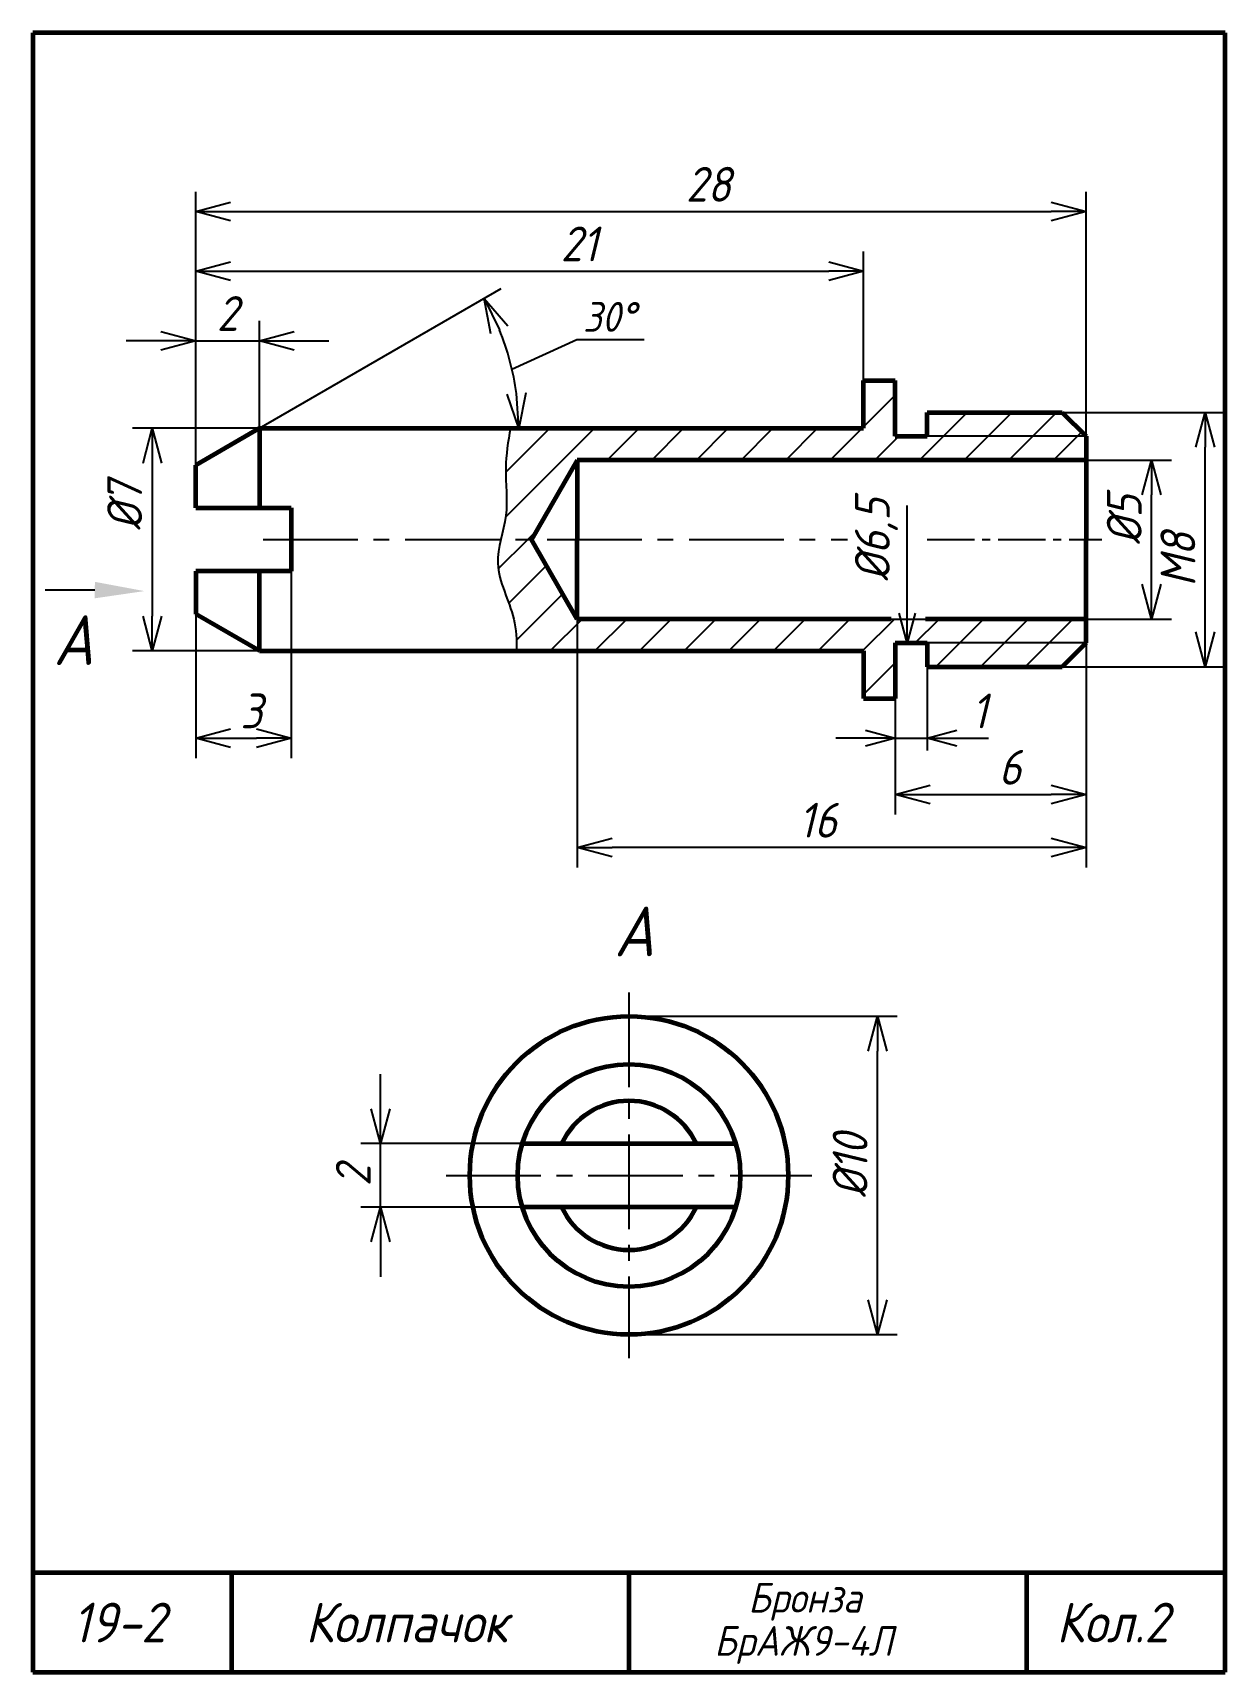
# Model space of a CAD drawing. Header units: millimetres. Extents: x -255 to 513, y 132 to 472.
# Drawn here: x 10 to 130, y 307 to 472 of the extents above; entities that cross this region are included whole.
import ezdxf

# ---------------------------------------------------------------- set-up
doc = ezdxf.new("R2010")
doc.units = ezdxf.units.MM
doc.header["$LTSCALE"] = 0.5
doc.linetypes.add('CENTER2', pattern=[28.575, 19.05, -3.175, 3.175, -3.175])
doc.layers.get('Defpoints').update_dxf_attribs({"color": 5})
doc.styles.get("Standard").update_dxf_attribs({"font": 'isocpeui.ttf', "width": 0.9})
doc.dimstyles.new('Standart 1', dxfattribs={"dimtxt": 3.5, "dimasz": 3.5, "dimexe": 2, "dimexo": 0, "dimgap": 1, "dimtad": 1, "dimtoh": 1, "dimdec": 0, "dimtxsty": 'Standard', "dimblk": 'OPEN30', "dimcen": 2.5, "dimadec": 0, "dimazin": 0, "dimtfac": 1, "dimtdec": 0, "dimtmove": 0, "dimatfit": 3, "dimldrblk": 'DOTSMALL', "dimfxl": 0, "dimarcsym": 0})
pattern_1 = [(45, (-1e-06, -7), (-2.245064, 2.245064), [])]

# ---------------------------------------------------------------- blocks, each defined once
blk = doc.blocks.new('_Open30')
at = {"color": 0, "linetype": 'ByBlock', "lineweight": -2}
for p, q in [((-1, 0.268), (0, 0)), ((0, 0), (-1, -0.268)), ((0, 0), (-1, 0))]:
    blk.add_line(p, q, dxfattribs=at)
blk = doc.blocks.new('*D41')
at = {"color": 0, "lineweight": -2}
for p, q in [((113.6, 433.8), (129.99, 433.8)), ((127.99, 411.7), (127.99, 430.3)), ((113.6, 408.2), (129.99, 408.2))]:
    blk.add_line(p, q, dxfattribs=at)
at = {"layer": 'Defpoints', "color": 0}
for p in [(113.6, 433.8), (127.99, 433.8), (113.6, 408.2)]:
    blk.add_point(p, dxfattribs=at)
at = {"color": 0, "lineweight": -2, "xscale": 3.5, "yscale": 3.5, "zscale": 3.5}
for p, rotation in [((127.99, 433.8), 90), ((127.99, 408.2), 270)]:
    blk.add_blockref('_Open30', p, dxfattribs=dict(at, rotation=rotation))
at = {"color": 0, "lineweight": -3, "insert": (125.24, 419), "char_height": 3.5, "attachment_point": 5, "rotation": 90}
blk.add_mtext('M8', dxfattribs=at)
blk = doc.blocks.new('_DotSmall')
at = {"color": 0, "linetype": 'ByBlock', "const_width": 0.5}
blk.add_lwpolyline([(-0.0625, 0, 1), (0.0625, 0, 1)], format="xyb", close=True, dxfattribs=at)
blk = doc.blocks.new('*D42')
at = {"color": 0, "lineweight": -2}
for p, q in [((116, 429), (124.59, 429)), ((122.59, 416.5), (122.59, 425.5)), ((116, 413), (124.59, 413))]:
    blk.add_line(p, q, dxfattribs=at)
at = {"layer": 'Defpoints', "color": 0}
for p in [(116, 429), (122.59, 429), (116, 413)]:
    blk.add_point(p, dxfattribs=at)
at = {"color": 0, "lineweight": -2, "xscale": 3.5, "yscale": 3.5, "zscale": 3.5}
for p, rotation in [((122.59, 429), 90), ((122.59, 413), 270)]:
    blk.add_blockref('_Open30', p, dxfattribs=dict(at, rotation=rotation))
at = {"color": 0, "lineweight": -3, "insert": (119.84, 423), "char_height": 3.5, "attachment_point": 5, "rotation": 90}
blk.add_mtext('%%c5', dxfattribs=at)
blk = doc.blocks.new('*D43')
at = {"color": 0, "lineweight": -2}
for p, q in [((32.8, 432.2), (20.03, 432.2)), ((22.03, 428.7), (22.03, 413.3)), ((32.8, 409.8), (20.03, 409.8))]:
    blk.add_line(p, q, dxfattribs=at)
at = {"layer": 'Defpoints', "color": 0}
for p in [(32.8, 432.2), (22.03, 409.8), (32.8, 409.8)]:
    blk.add_point(p, dxfattribs=at)
at = {"color": 0, "lineweight": -2, "xscale": 3.5, "yscale": 3.5, "zscale": 3.5}
for p, rotation in [((22.03, 432.2), 90), ((22.03, 409.8), 270)]:
    blk.add_blockref('_Open30', p, dxfattribs=dict(at, rotation=rotation))
at = {"color": 0, "lineweight": -3, "insert": (19.25, 424.39), "char_height": 3.5, "attachment_point": 5, "rotation": 90}
blk.add_mtext('%%c7', dxfattribs=at)
blk = doc.blocks.new('*D44')
at = {"color": 0, "lineweight": -2}
blk.add_line((32.8, 432.2), (57.14, 446.25), dxfattribs=at)
blk.add_arc((32.8, 432.2), 26.11, 7.6865, 22.3135, dxfattribs=at)
at = {"layer": 'Defpoints', "color": 0}
for p in [(58.51, 436.73), (32.8, 432.2), (32.8, 432.2), (93.6, 432.2), (26.4, 428.5)]:
    blk.add_point(p, dxfattribs=at)
at = {"color": 0, "lineweight": -2, "xscale": 3.5, "yscale": 3.5, "zscale": 3.5}
for p, rotation in [((55.41, 445.25), 116.1567722148795), ((58.91, 432.2), 273.8432277851203)]:
    blk.add_blockref('_Open30', p, dxfattribs=dict(at, rotation=rotation))
blk = doc.blocks.new('*D45')
at = {"color": 0, "lineweight": -2}
for p, q in [((26.4, 428.5), (26.4, 443)), ((32.8, 432.2), (32.8, 443)), ((22.9, 441), (19.4, 441)), ((26.4, 441), (32.8, 441)), ((36.3, 441), (39.8, 441))]:
    blk.add_line(p, q, dxfattribs=at)
at = {"layer": 'Defpoints', "color": 0}
for p in [(32.8, 441), (32.8, 432.2), (26.4, 428.5)]:
    blk.add_point(p, dxfattribs=at)
at = {"color": 0, "lineweight": -2, "xscale": 3.5, "yscale": 3.5, "zscale": 3.5}
blk.add_blockref('_Open30', (26.4, 441), dxfattribs=at)
at = {"color": 0, "lineweight": -2, "xscale": 3.5, "yscale": 3.5, "zscale": 3.5, "rotation": 180}
blk.add_blockref('_Open30', (32.8, 441), dxfattribs=at)
at = {"color": 0, "lineweight": -3, "insert": (29.6, 443.75), "char_height": 3.5, "attachment_point": 5}
blk.add_mtext('2', dxfattribs=at)
blk = doc.blocks.new('*D46')
at = {"color": 0, "lineweight": -2}
for p, q in [((36, 417.8), (36, 399)), ((26.4, 413.5), (26.4, 399)), ((29.9, 401), (32.5, 401))]:
    blk.add_line(p, q, dxfattribs=at)
at = {"layer": 'Defpoints', "color": 0}
for p in [(36, 417.8), (26.4, 413.5), (36, 401)]:
    blk.add_point(p, dxfattribs=at)
at = {"color": 0, "lineweight": -2, "xscale": 3.5, "yscale": 3.5, "zscale": 3.5, "rotation": 180}
blk.add_blockref('_Open30', (26.4, 401), dxfattribs=at)
at = {"color": 0, "lineweight": -2, "xscale": 3.5, "yscale": 3.5, "zscale": 3.5}
blk.add_blockref('_Open30', (36, 401), dxfattribs=at)
at = {"color": 0, "lineweight": -3, "insert": (32, 403.75), "char_height": 3.5, "attachment_point": 5}
blk.add_mtext('3', dxfattribs=at)
blk = doc.blocks.new('*D47')
at = {"color": 0, "lineweight": -2}
for p, q in [((26.4, 442.25), (26.4, 450)), ((93.6, 437), (93.6, 450)), ((29.9, 448), (90.1, 448))]:
    blk.add_line(p, q, dxfattribs=at)
at = {"layer": 'Defpoints', "color": 0}
for p in [(93.6, 448), (26.4, 442.25), (93.6, 437)]:
    blk.add_point(p, dxfattribs=at)
at = {"color": 0, "lineweight": -2, "xscale": 3.5, "yscale": 3.5, "zscale": 3.5, "rotation": 180}
blk.add_blockref('_Open30', (26.4, 448), dxfattribs=at)
at = {"color": 0, "lineweight": -2, "xscale": 3.5, "yscale": 3.5, "zscale": 3.5}
blk.add_blockref('_Open30', (93.6, 448), dxfattribs=at)
at = {"color": 0, "lineweight": -3, "insert": (65, 450.75), "char_height": 3.5, "attachment_point": 5}
blk.add_mtext('21', dxfattribs=at)
blk = doc.blocks.new('*D48')
at = {"color": 0, "lineweight": -2}
for p, q in [((26.4, 449.25), (26.4, 456)), ((116, 442.25), (116, 456)), ((29.9, 454), (112.5, 454))]:
    blk.add_line(p, q, dxfattribs=at)
at = {"layer": 'Defpoints', "color": 0}
for p in [(116, 454), (26.4, 449.25), (116, 442.25)]:
    blk.add_point(p, dxfattribs=at)
at = {"color": 0, "lineweight": -2, "xscale": 3.5, "yscale": 3.5, "zscale": 3.5, "rotation": 180}
blk.add_blockref('_Open30', (26.4, 454), dxfattribs=at)
at = {"color": 0, "lineweight": -2, "xscale": 3.5, "yscale": 3.5, "zscale": 3.5}
blk.add_blockref('_Open30', (116, 454), dxfattribs=at)
at = {"color": 0, "lineweight": -3, "insert": (78, 456.75), "char_height": 3.5, "attachment_point": 5}
blk.add_mtext('28', dxfattribs=at)
blk = doc.blocks.new('*D49')
at = {"color": 0, "lineweight": -2}
for p, q in [((45, 363.7), (45, 367.2)), ((59.27, 360.2), (43, 360.2)), ((45, 353.8), (45, 360.2)), ((59.27, 353.8), (43, 353.8)), ((45, 350.3), (45, 346.8))]:
    blk.add_line(p, q, dxfattribs=at)
at = {"layer": 'Defpoints', "color": 0}
for p in [(45, 360.2), (59.27, 360.2), (59.27, 353.8)]:
    blk.add_point(p, dxfattribs=at)
at = {"color": 0, "lineweight": -2, "xscale": 3.5, "yscale": 3.5, "zscale": 3.5}
for p, rotation in [((45, 360.2), 270), ((45, 353.8), 90)]:
    blk.add_blockref('_Open30', p, dxfattribs=dict(at, rotation=rotation))
at = {"color": 0, "lineweight": -3, "insert": (42.25, 357), "char_height": 3.5, "attachment_point": 5, "rotation": 90}
blk.add_mtext('2', dxfattribs=at)
blk = doc.blocks.new('*D50')
at = {"color": 0, "lineweight": -2}
for p, q in [((70, 373.02), (97, 373.02)), ((95, 344.48), (95, 369.52)), ((70, 340.98), (97, 340.98))]:
    blk.add_line(p, q, dxfattribs=at)
at = {"layer": 'Defpoints', "color": 0}
for p in [(70, 373.02), (95, 373.02), (70, 340.98)]:
    blk.add_point(p, dxfattribs=at)
at = {"color": 0, "lineweight": -2, "xscale": 3.5, "yscale": 3.5, "zscale": 3.5}
for p, rotation in [((95, 373.02), 90), ((95, 340.98), 270)]:
    blk.add_blockref('_Open30', p, dxfattribs=dict(at, rotation=rotation))
at = {"color": 0, "lineweight": -3, "insert": (92.25, 358), "char_height": 3.5, "attachment_point": 5, "rotation": 90}
blk.add_mtext('%%c10', dxfattribs=at)
blk = doc.blocks.new('*D51')
at = {"color": 0, "lineweight": -2}
for p, q in [((116, 410.6), (116, 393.33)), ((96.8, 399.75), (96.8, 393.33)), ((100.3, 395.33), (112.5, 395.33))]:
    blk.add_line(p, q, dxfattribs=at)
at = {"layer": 'Defpoints', "color": 0}
for p in [(116, 410.6), (96.8, 399.75), (116, 395.33)]:
    blk.add_point(p, dxfattribs=at)
at = {"color": 0, "lineweight": -2, "xscale": 3.5, "yscale": 3.5, "zscale": 3.5, "rotation": 180}
blk.add_blockref('_Open30', (96.8, 395.33), dxfattribs=at)
at = {"color": 0, "lineweight": -2, "xscale": 3.5, "yscale": 3.5, "zscale": 3.5}
blk.add_blockref('_Open30', (116, 395.33), dxfattribs=at)
at = {"color": 0, "lineweight": -3, "insert": (108.34, 398.08), "char_height": 3.5, "attachment_point": 5}
blk.add_mtext('6', dxfattribs=at)
blk = doc.blocks.new('*D52')
at = {"color": 0, "lineweight": -2}
for p, q in [((64.8, 413), (64.8, 388)), ((116, 393.99), (116, 388)), ((112.5, 390), (68.3, 390))]:
    blk.add_line(p, q, dxfattribs=at)
at = {"layer": 'Defpoints', "color": 0}
for p in [(64.8, 413), (116, 393.99), (64.8, 390)]:
    blk.add_point(p, dxfattribs=at)
at = {"color": 0, "lineweight": -2, "xscale": 3.5, "yscale": 3.5, "zscale": 3.5, "rotation": 180}
blk.add_blockref('_Open30', (64.8, 390), dxfattribs=at)
at = {"color": 0, "lineweight": -2, "xscale": 3.5, "yscale": 3.5, "zscale": 3.5}
blk.add_blockref('_Open30', (116, 390), dxfattribs=at)
at = {"color": 0, "lineweight": -3, "insert": (89, 392.75), "char_height": 3.5, "attachment_point": 5}
blk.add_mtext('16', dxfattribs=at)

msp = doc.modelspace()

# ---------------------------------------------------------------- hatches: boundary and pattern name
at = {"lineweight": -3}
h = msp.add_hatch(dxfattribs=at)
h.set_pattern_fill('ANSI31', color=256, style=0)
h.set_pattern_definition(pattern_1)
edge = h.paths.add_edge_path()
edge.add_line((116, 431.4), (100, 431.4))
edge.add_line((100, 431.4), (96.8, 431.4))
edge.add_line((96.8, 431.4), (96.8, 437))
edge.add_line((96.8, 437), (93.6, 437))
edge.add_line((93.6, 437), (93.6, 432.2))
edge.add_line((93.6, 432.2), (58.08, 432.2))
edge.add_spline(control_points=[(58.08, 432.2), (57.82, 430.87), (57.38, 427.96), (57.92, 424.19), (57.29, 421.8), (57.11, 421)], knot_values=[2.026505, 2.026505, 2.026505, 2.026505, 7.071068, 13.071068, 16.089515, 16.089515, 16.089515, 16.089515], degree=3, periodic=0)
edge.add_line((57.11, 421), (60.18, 421))
edge.add_line((60.18, 421), (64.8, 429))
edge.add_line((64.8, 429), (116, 429))
edge.add_line((116, 429), (116, 431.4))
h.paths.add_polyline_path([(113.6, 433.8), (100, 433.8), (100, 431.4), (116, 431.4)], flags=17)
h = msp.add_hatch(dxfattribs=at)
h.set_pattern_fill('ANSI31', color=256, style=0)
h.set_pattern_definition(pattern_1)
h.paths.add_polyline_path([(116, 413), (99.84, 413), (98.64, 413), (98, 410.6), (100, 410.6), (116, 410.6)])
h.paths.add_polyline_path([(116, 410.6), (100, 410.6), (100, 408.2), (113.6, 408.2)])
edge = h.paths.add_edge_path()
edge.add_line((97.36, 413), (96.4, 413))
edge.add_line((96.4, 413), (64.8, 413))
edge.add_line((64.8, 413), (60.18, 421))
edge.add_line((60.18, 421), (57.11, 421))
edge.add_spline(control_points=[(57.11, 421), (56.92, 420.19), (56.41, 417.49), (58.54, 413.88), (58.71, 410.88), (58.68, 409.8)], knot_values=[16.089515, 16.089515, 16.089515, 16.089515, 19.15383, 26.43394, 30.471325, 30.471325, 30.471325, 30.471325], degree=3, periodic=0)
edge.add_line((58.68, 409.8), (93.6, 409.8))
edge.add_line((93.6, 409.8), (93.6, 405))
edge.add_line((93.6, 405), (96.8, 405))
edge.add_line((96.8, 405), (96.8, 410.6))
edge.add_line((96.8, 410.6), (98, 410.6))
edge.add_line((98, 410.6), (97.36, 413))

# ---------------------------------------------------------------- linework, layer by layer
at = {"lineweight": 60}
for p, q in [((130, 472), (10, 472)), ((10, 472), (10, 307)), ((130, 307), (130, 472)), ((93.6, 432.2), (93.6, 437)), ((93.6, 437), (96.8, 437)), ((96.8, 431.4), (96.8, 437)), ((100, 433.8), (113.6, 433.8)), ((100, 431.4), (100, 433.8)), ((113.6, 433.8), (116, 431.4)), ((32.8, 432.2), (26.4, 428.5)), ((32.8, 432.2), (93.6, 432.2)), ((32.8, 432.2), (32.8, 424.2)), ((96.8, 431.4), (100, 431.4)), ((116, 431.4), (116, 421)), ((26.4, 424.2), (26.4, 428.5)), ((64.8, 429), (60.18, 421)), ((116, 429), (64.8, 429)), ((64.8, 429), (64.8, 421)), ((26.4, 424.2), (36, 424.2)), ((36, 424.2), (36, 417.8)), ((64.8, 413), (60.18, 421)), ((64.8, 413), (64.8, 421)), ((116, 410.6), (116, 421)), ((26.4, 417.8), (26.4, 413.5)), ((36, 417.8), (26.4, 417.8)), ((32.8, 409.8), (32.8, 417.8)), ((32.8, 409.8), (26.4, 413.5)), ((96.4, 413), (64.8, 413)), ((116, 413), (99.84, 413)), ((32.8, 409.8), (93.6, 409.8)), ((93.6, 409.8), (93.6, 405)), ((96.8, 410.6), (100, 410.6)), ((96.8, 410.6), (96.8, 405)), ((100, 410.6), (100, 408.2)), ((116, 410.6), (113.6, 408.2)), ((100, 408.2), (113.6, 408.2)), ((93.6, 405), (96.8, 405)), ((59.27, 360.2), (80.73, 360.2)), ((80.73, 353.8), (59.27, 353.8)), ((130, 317), (10, 317)), ((10, 317), (10, 307)), ((30, 317), (30, 307)), ((70, 317), (70, 307)), ((110, 317), (110, 307)), ((10, 307), (130, 307))]:
    msp.add_line(p, q, dxfattribs=at)
at = {"lineweight": -3}
for p, q in [((116, 431.4), (116, 442.25)), ((58.22, 438.16), (64.74, 441.14)), ((64.74, 441.14), (71.52, 441.14)), ((116, 431.4), (100, 431.4)), ((98, 413.6), (98, 424.41)), ((16.23, 415.91), (11.23, 415.91)), ((116, 410.6), (100, 410.6)), ((100, 408.2), (100, 399.75)), ((96.8, 405), (96.8, 399.75)), ((93.8, 401), (90.8, 401)), ((96.8, 401), (100, 401)), ((103, 401), (106.17, 401))]:
    msp.add_line(p, q, dxfattribs=at)
msp.add_line((100, 431.4), (96.75, 431.4))
at = {"linetype": 'CENTER2', "lineweight": -3}
for p, q in [((33.18, 421), (92, 421)), ((70, 375.4), (70, 338.6)), ((51.6, 357), (88.4, 357))]:
    msp.add_line(p, q, dxfattribs=at)
at = {"linetype": 'CENTER2', "lineweight": -3, "ltscale": 0.5}
msp.add_line((100, 421), (117.6, 421), dxfattribs=at)
at = {"lineweight": 60}
for radius in [16.02, 11.2]:
    msp.add_circle((70, 357), radius, dxfattribs=at)
for start, end in [(25.2383, 154.7617), (205.2383, 334.7617)]:
    msp.add_arc((70, 357), 7.5, start, end, dxfattribs=at)
at = {"lineweight": -3}
msp.add_open_spline([(58.08, 432.2), (57.82, 430.87), (57.38, 427.96), (58.04, 423.37), (55.97, 418.25), (58.54, 413.88), (58.71, 410.88), (58.68, 409.8)], degree=3, knots=[2.026505, 2.026505, 2.026505, 2.026505, 7.071068, 13.071068, 19.15383, 26.43394, 30.471325, 30.471325, 30.471325, 30.471325], dxfattribs=at)
msp.add_solid([(16.22, 415.08), (16.25, 416.74), (21.23, 415.81)], dxfattribs=at)
at = {"layer": 'Defpoints'}
msp.add_line((96.4, 413), (99.84, 413), dxfattribs=at)

# ---------------------------------------------------------------- block references
at = {"lineweight": -3, "xscale": 3, "yscale": 3, "zscale": 3}
for p, rotation in [((98, 410.6), 270), ((100, 401), 180)]:
    msp.add_blockref('_Open30', p, dxfattribs=dict(at, rotation=rotation))
msp.add_blockref('_Open30', (96.8, 401), dxfattribs=at)

# ---------------------------------------------------------------- texts
at = {"lineweight": -3, "width": 0.9}
for s, height, p in [('30%%d', 3, (65.37, 441.91)), ('А', 5, (12.08, 408.38))]:
    msp.add_text(s, height=height, dxfattribs=at).set_placement(p)
at = {"width": 0.9}
for s, height, p in [('А', 5, (68.51, 379.06)), ('Бронза', 3, (82, 313)), ('19-2', 4, (14, 310)), ('Колпачок', 4, (37.44, 310)), ('Кол.2', 4, (113, 310)), ('БрАЖ9-4Л', 3, (78.58, 308.65))]:
    msp.add_text(s, height=height, dxfattribs=at).set_placement(p)
at = {"lineweight": -3, "insert": (94.9, 421), "char_height": 3.5, "attachment_point": 5, "rotation": 90}
msp.add_mtext('%%c6,5', dxfattribs=at)
at = {"lineweight": -3, "insert": (105.27, 403.75), "char_height": 3.5, "attachment_point": 5}
msp.add_mtext('1', dxfattribs=at)

# ---------------------------------------------------------------- dimensions: what is measured, and where the dimension line sits
at = {"lineweight": -3}
for base, p1, p2, text, picture, middle in [((116, 454), (26.4, 449.25), (116, 442.25), '28', '*D48', (78, 454)), ((93.6, 448), (26.4, 442.25), (93.6, 437), '21', '*D47', (65, 448)), ((32.8, 441), (26.4, 428.5), (32.8, 432.2), '2', '*D45', (29.6, 441)), ((36, 401), (26.4, 413.5), (36, 417.8), '3', '*D46', (32, 401)), ((64.8, 390), (116, 393.99), (64.8, 413), '16', '*D52', (89, 390)), ((116, 395.33), (96.8, 399.75), (116, 410.6), '6', '*D51', (108.34, 395.33))]:
    dim = msp.add_linear_dim(base=base, p1=p1, p2=p2, text=text, dimstyle='Standart 1', dxfattribs=at)
    dim.commit()
    dim.dimension.update_dxf_attribs({"geometry": picture, "text_midpoint": middle, "dimtype": 160})
dim = msp.add_angular_dim_2l(base=(58.51, 436.73), line1=((32.8, 432.2), (93.6, 432.2)), line2=((32.8, 432.2), (26.4, 428.5)), text=' ', dimstyle='Standart 1', dxfattribs=at)
dim.commit()
dim.dimension.update_dxf_attribs({"geometry": '*D44', "text_midpoint": (57, 442), "dimtype": 162})
for base, p1, p2, text, picture, middle in [((127.99, 433.8), (113.6, 408.2), (113.6, 433.8), 'M8', '*D41', (127.99, 419)), ((22.03, 409.8), (32.8, 432.2), (32.8, 409.8), '%%c7', '*D43', (22.03, 424.39)), ((122.59, 429), (116, 413), (116, 429), '%%c5', '*D42', (122.59, 423)), ((95, 373.02), (70, 340.98), (70, 373.02), '%%c10', '*D50', (95, 358)), ((45, 360.2), (59.27, 353.8), (59.27, 360.2), '2', '*D49', (45, 357))]:
    dim = msp.add_linear_dim(base=base, p1=p1, p2=p2, angle=90, text=text, dimstyle='Standart 1', dxfattribs=at)
    dim.commit()
    dim.dimension.update_dxf_attribs({"geometry": picture, "text_midpoint": middle, "dimtype": 160})

doc.saveas('drawing.dxf')
